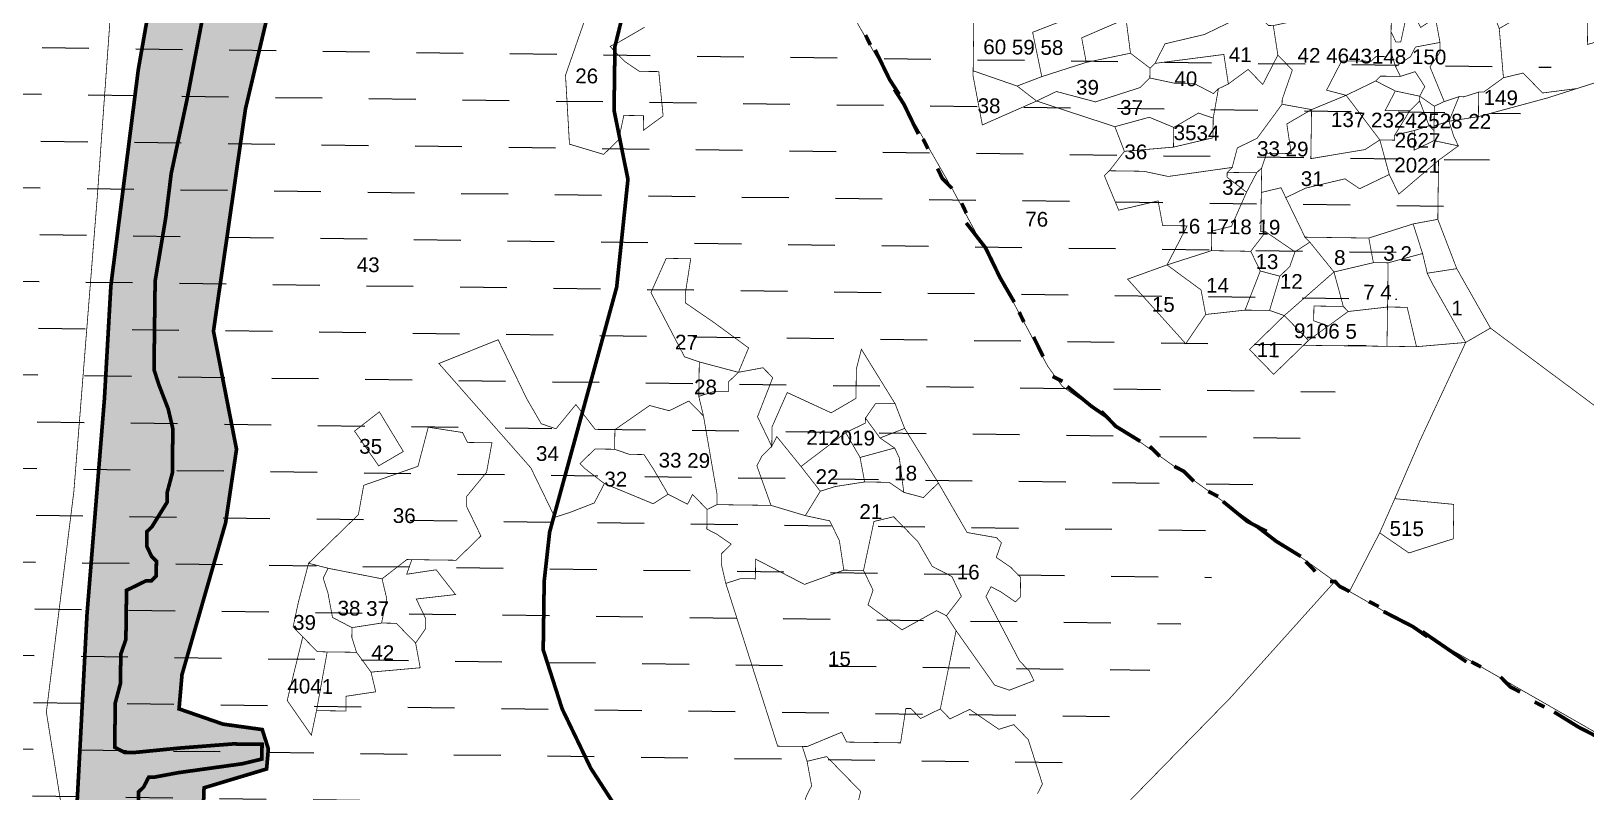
# Model space of a CAD drawing. Header units: metres. Extents: x 259278 to 277237, y 2171369 to 2185379.
# Drawn here: x 275254 to 276509, y 2172629 to 2173244 of the extents above; entities that cross this region are included whole.
import ezdxf

# ---------------------------------------------------------------- set-up
doc = ezdxf.new("R2010")
doc.units = ezdxf.units.M
doc.header["$MEASUREMENT"] = 0
for name, color, linetype in [('CRZ LINE FOR RIVER OR CREEK', 84, 'Continuous'), ('HAZARDS LINE', 1, 'Continuous'), ('HIGH TIDE LINE', 6, 'Continuous'), ('INTERTIDAL ZONE', 5, 'Continuous'), ('LOW TIDE LINE', 5, 'Continuous'), ('NDZ-200M FROM CRZ', 30, 'Continuous'), ('RIVER', 4, 'Continuous'), ('RIVER @ 1', 4, 'Continuous'), ('SURVEY NO.', 7, 'Continuous'), ('SURVEY PLOT BOUNDARY', 35, 'Continuous'), ('VILLAGE BOUNDARY', 212, 'Continuous')]:
    doc.layers.add(name, color=color, linetype=linetype)
doc.styles.add('PDF Arial', font='arial.ttf')
pattern_1 = [(359.254356, (257896.262, 2170850.366), (7.650617, 7.454035), [3.776483, -11.3294483]), (89.254356, (257898.1256, 2170848.4536), (-7.454035, 7.650617), [3.776483, -11.3294483])]

msp = doc.modelspace()

# ---------------------------------------------------------------- hatches: boundary and pattern name
at = {"layer": 'INTERTIDAL ZONE'}
h = msp.add_hatch(dxfattribs=at)
h.set_pattern_fill('CROSS', color=256, scale=1.189443, angle=-0.7456)
h.set_pattern_definition(pattern_1)
h.paths.add_polyline_path([(275515.7, 2173586.9), (275540, 2173622.3), (275568.2, 2173657.6), (275584.3, 2173677.2), (275604.4, 2173696.8), (275689, 2173798.8), (275721.1, 2173826.1), (275765, 2173853.3), (275828.9, 2173884.2), (275876.7, 2173907.4), (275992.3, 2173949.5), (276052, 2173972.5), (276167.7, 2174026.5), (276247.5, 2174065.1), (276311.3, 2174088.1), (276339.1, 2174095.7), (276434.5, 2174114.2), (276458.4, 2174121.9), (276474.3, 2174121.7), (276498, 2174117.4), (276525.7, 2174113.1), (276588.9, 2174096.4), (276711.3, 2174059.1), (276802, 2174022.2), (276853.4, 2174009.7), (276908.9, 2174008.9), (276984.4, 2174015.9), (277047.8, 2174019), (277131.1, 2174021.9), (277162.9, 2174025.7), (277163.9, 2174101.8), (277159.9, 2174100.8), (277072.5, 2174090.1), (276933.8, 2174091.9), (276775.5, 2174117.7), (276771.6, 2174117.8), (276724.1, 2174122.4), (276577.8, 2174156), (276506.5, 2174164.9), (276431.3, 2174169.8), (276324, 2174151.4), (276192.4, 2174097.6), (276016.8, 2174004.7), (275897.2, 2173958.7), (275761.6, 2173897), (275677.7, 2173842.5), (275673.7, 2173842.6), (275601.5, 2173780.1), (275533.2, 2173709.6), (275484.7, 2173638.9), (275444.1, 2173564), (275403.3, 2173477.3), (275366.1, 2173358.8), (275340.4, 2173212.5), (275318.3, 2173038.3), (275313.1, 2172947.1), (275299, 2172772.8), (275288.4, 2172570.7), (275286.6, 2172428), (275293.3, 2172336.7), (275307.3, 2172193.8), (275371.1, 2171919.3), (275370.9, 2171903.5), (275374.8, 2171899.4), (275419.5, 2171676.8), (275451, 2171394.8), (275513.9, 2171394), (275503.8, 2171453.6), (275481.6, 2171576.8), (275456.1, 2171747.7), (275437.6, 2171851), (275426.6, 2171918.6), (275423, 2171946.4), (275415.4, 2171970.3), (275407.7, 2171986.3), (275396.1, 2172014.2), (275377.6, 2172113.5), (275351.8, 2172260.6), (275341.1, 2172355.9), (275333.8, 2172403.6), (275330.9, 2172482.9), (275335.5, 2172534.4), (275340.5, 2172613.7), (275340.7, 2172629.5), (275344.7, 2172633.4), (275348.8, 2172641.3), (275352.8, 2172641.3), (275372.6, 2172645), (275424.3, 2172652.2), (275440.2, 2172656), (275440.3, 2172667.9), (275416.6, 2172668.2), (275372.9, 2172664.8), (275337.2, 2172661.3), (275329.2, 2172661.4), (275321.4, 2172665.5), (275321.8, 2172701.2), (275326, 2172717), (275326.3, 2172740.8), (275330.4, 2172752.6), (275330.9, 2172792.2), (275338.9, 2172796.1), (275346.9, 2172800), (275350.9, 2172799.9), (275354.9, 2172803.8), (275355, 2172815.7), (275351.1, 2172819.7), (275347.3, 2172827.7), (275347.4, 2172839.6), (275351.4, 2172843.5), (275363.6, 2172863.2), (275363.7, 2172871.1), (275367.9, 2172886.9), (275368.3, 2172922.6), (275364.6, 2172938.5), (275356.9, 2172958.5), (275353.1, 2172970.4), (275354, 2173041.8), (275362.6, 2173093.2), (275367, 2173128.8), (275379.7, 2173188.2), (275392.5, 2173255.4), (275413.4, 2173342.4), (275426.1, 2173401.7), (275438.5, 2173437.2), (275454.8, 2173472.7), (275483.3, 2173531.8)])
at = {"layer": 'NDZ-200M FROM CRZ'}
h = msp.add_hatch(dxfattribs=at)
h.set_pattern_fill('CROSS', color=256, scale=1.189443, angle=-0.7456)
h.set_pattern_definition(pattern_1)
h.paths.add_polyline_path([(275401.1, 2173001.5), (275426.9, 2173180.7), (275481.8, 2173412.9), (275563, 2173566.5), (275736.2, 2173774.4), (275764.3, 2173793.8), (275935.8, 2173874.9), (276298.6, 2174028.8), (276418, 2174062.9), (276493.4, 2174069.9), (276635.6, 2174028.4), (276738.3, 2173995.3), (276793.5, 2173974.7), (276888.4, 2173957.7), (276995.6, 2173964.2), (277082.9, 2173971), (277162.2, 2173973.7), (277162.9, 2174025.7), (277131.1, 2174021.9), (277047.8, 2174019), (276984.4, 2174015.9), (276908.9, 2174008.9), (276853.4, 2174009.7), (276802, 2174022.2), (276711.3, 2174059.1), (276588.9, 2174096.4), (276525.7, 2174113.1), (276498, 2174117.4), (276474.3, 2174121.7), (276458.4, 2174121.9), (276434.5, 2174114.2), (276339.1, 2174095.7), (276311.3, 2174088.1), (276247.5, 2174065.1), (276167.7, 2174026.5), (276052, 2173972.5), (275992.3, 2173949.5), (275876.7, 2173907.4), (275828.9, 2173884.2), (275765, 2173853.3), (275721.1, 2173826.1), (275689, 2173798.8), (275604.4, 2173696.8), (275584.3, 2173677.2), (275568.2, 2173657.6), (275540, 2173622.3), (275515.7, 2173586.9), (275483.3, 2173531.8), (275454.8, 2173472.7), (275438.5, 2173437.2), (275426.1, 2173401.7), (275413.4, 2173342.4), (275392.5, 2173255.4), (275379.7, 2173188.2), (275367, 2173128.8), (275362.6, 2173093.2), (275354, 2173041.8), (275353.1, 2172970.4), (275356.9, 2172958.5), (275364.6, 2172938.5), (275368.3, 2172922.6), (275367.9, 2172886.9), (275363.7, 2172871.1), (275363.6, 2172863.2), (275351.4, 2172843.5), (275347.4, 2172839.6), (275347.3, 2172827.7), (275351.1, 2172819.7), (275355, 2172815.7), (275354.9, 2172803.8), (275350.9, 2172799.9), (275346.9, 2172800), (275338.9, 2172796.1), (275330.9, 2172792.2), (275330.4, 2172752.6), (275326.3, 2172740.8), (275326, 2172717), (275321.8, 2172701.2), (275321.4, 2172665.5), (275329.2, 2172661.4), (275337.2, 2172661.3), (275372.9, 2172664.8), (275416.6, 2172668.2), (275440.3, 2172667.9), (275440.2, 2172656), (275424.3, 2172652.2), (275372.6, 2172645), (275352.8, 2172641.3), (275348.8, 2172641.3), (275344.7, 2172633.4), (275340.7, 2172629.5), (275340.5, 2172613.7), (275335.5, 2172534.4), (275330.9, 2172482.9), (275333.8, 2172403.6), (275341.1, 2172355.9), (275351.8, 2172260.6), (275377.6, 2172113.5), (275396.1, 2172014.2), (275407.7, 2171986.3), (275415.4, 2171970.3), (275423, 2171946.4), (275426.6, 2171918.6), (275437.6, 2171851), (275456.1, 2171747.7), (275481.6, 2171576.8), (275503.8, 2171453.6), (275513.9, 2171394), (275568.7, 2171393.3), (275459.3, 2171993.5), (275385.3, 2172399), (275393.5, 2172632.8), (275444, 2172648), (275445.4, 2172664.2), (275440.5, 2172679.8), (275408.8, 2172684.2), (275373.3, 2172696.5), (275375.7, 2172724.2), (275410.9, 2172846.7), (275419.7, 2172906.1)])
at = {"layer": 'RIVER @ 1'}
h = msp.add_hatch(dxfattribs=at)
h.set_pattern_fill('DASH', color=256, scale=11.894434, angle=-0.7456)
h.set_pattern_definition([(359.25436, (257896.262, 2170850.366), (38.253085, 37.270174), [37.76483, -37.76483])])
edge = h.paths.add_edge_path()
edge.add_line((277165.7, 2174242.7), (277165.8, 2174247.5))
edge.add_line((277165.8, 2174247.5), (277094.3, 2174236.5))
edge.add_line((277094.3, 2174236.5), (276999, 2174225.9))
edge.add_line((276999, 2174225.9), (276955.4, 2174230.4))
edge.add_line((276955.4, 2174230.4), (276872.3, 2174239.4))
edge.add_line((276872.3, 2174239.4), (276702.2, 2174273.3))
edge.add_line((276702.2, 2174273.3), (276619.2, 2174294.3))
edge.add_line((276619.2, 2174294.3), (276559.9, 2174303))
edge.add_line((276559.9, 2174303), (276468.8, 2174312.1))
edge.add_line((276468.8, 2174312.1), (276397.5, 2174313))
edge.add_line((276397.5, 2174313), (276314.1, 2174302.2))
edge.add_line((276314.1, 2174302.2), (276274.3, 2174294.8))
edge.add_line((276274.3, 2174294.8), (276234.5, 2174279.4))
edge.add_line((276234.5, 2174279.4), (276202.4, 2174252.1))
edge.add_line((276202.4, 2174252.1), (276174.2, 2174216.8))
edge.add_line((276174.2, 2174216.8), (276142, 2174181.5))
edge.add_line((276142, 2174181.5), (276130, 2174173.7))
edge.add_line((276130, 2174173.7), (276126, 2174169.8))
edge.add_line((276126, 2174169.8), (276110, 2174158.1))
edge.add_line((276110, 2174158.1), (276038.3, 2174131.3))
edge.add_line((276038.3, 2174131.3), (275879.1, 2174085.8))
edge.add_line((275879.1, 2174085.8), (275719.8, 2174032.3))
edge.add_line((275719.8, 2174032.3), (275664, 2174009.3))
edge.add_line((275664, 2174009.3), (275624.1, 2173993.9))
edge.add_line((275624.1, 2173993.9), (275560.1, 2173947.2))
edge.add_line((275560.1, 2173947.2), (275544.1, 2173935.5))
edge.add_line((275544.1, 2173935.5), (275496, 2173896.5))
edge.add_line((275496, 2173896.5), (275459.9, 2173869.2))
edge.add_line((275459.9, 2173869.2), (275439.9, 2173849.6))
edge.add_line((275439.9, 2173849.6), (275420, 2173845.9))
edge.add_line((275420, 2173845.9), (275408.1, 2173846.1))
edge.add_line((275408.1, 2173846.1), (275396.4, 2173858.1))
edge.add_line((275396.4, 2173858.1), (275388.7, 2173882))
edge.add_line((275388.7, 2173882), (275377.5, 2173929.7))
edge.add_line((275377.5, 2173929.7), (275378.1, 2173981.3))
edge.add_line((275378.1, 2173981.3), (275387.4, 2174080.3))
edge.add_line((275387.4, 2174080.3), (275392.1, 2174139.7))
edge.add_line((275392.1, 2174139.7), (275393, 2174211.1))
edge.add_line((275393, 2174211.1), (275390.2, 2174298.4))
edge.add_line((275390.2, 2174298.4), (275391, 2174361.8))
edge.add_line((275391, 2174361.8), (275403.7, 2174421.1))
edge.add_line((275403.7, 2174421.1), (275424.2, 2174472.4))
edge.add_line((275424.2, 2174472.4), (275452.3, 2174520.8))
edge.add_line((275452.3, 2174520.8), (275460.7, 2174535.4))
edge.add_line((275460.7, 2174535.4), (275476.8, 2174555))
edge.add_line((275476.8, 2174555), (275480.9, 2174562.9))
edge.add_line((275480.9, 2174562.9), (275488.9, 2174574.7))
edge.add_line((275488.9, 2174574.7), (275505.3, 2174610.1))
edge.add_line((275505.3, 2174610.1), (275513.7, 2174649.7))
edge.add_line((275513.7, 2174649.7), (275514.6, 2174721))
edge.add_line((275514.6, 2174721), (275492.4, 2174840.3))
edge.add_line((275492.4, 2174840.3), (275446.7, 2174983.6))
edge.add_line((275446.7, 2174983.6), (275407.9, 2175047.6))
edge.add_line((275407.9, 2175047.6), (275357.3, 2175119.6))
edge.add_line((275357.3, 2175119.6), (275279, 2175196))
edge.add_line((275279, 2175196), (275208.6, 2175272.3))
edge.add_line((275208.6, 2175272.3), (275173.4, 2175312.4))
edge.add_line((275173.4, 2175312.4), (275177.3, 2175308.4))
edge.add_line((275177.3, 2175308.4), (275103.1, 2175392.6))
edge.add_line((275103.1, 2175392.6), (274982, 2175529))
edge.add_line((274982, 2175529), (274892.4, 2175657.1))
edge.add_line((274892.4, 2175657.1), (274853.7, 2175728.9))
edge.add_line((274853.7, 2175728.9), (274811.4, 2175824.7))
edge.add_line((274811.4, 2175824.7), (274773.2, 2175936.2))
edge.add_line((274773.2, 2175936.2), (274761.7, 2175972))
edge.add_line((274761.7, 2175972), (274754.8, 2175997.5))
edge.add_line((274754.8, 2175997.5), (274750.2, 2175996))
edge.add_line((274750.2, 2175996), (274698.1, 2175957))
edge.add_line((274698.1, 2175957), (274721, 2175889.3))
edge.add_line((274721, 2175889.3), (274744.1, 2175837.4))
edge.add_line((274744.1, 2175837.4), (274798.1, 2175721.7))
edge.add_line((274798.1, 2175721.7), (274805.9, 2175705.8))
edge.add_line((274805.9, 2175705.8), (274817.5, 2175685.8))
edge.add_line((274817.5, 2175685.8), (274863.9, 2175594))
edge.add_line((274863.9, 2175594), (274863.8, 2175590))
edge.add_line((274863.8, 2175590), (274871.6, 2175578))
edge.add_line((274871.6, 2175578), (274914.4, 2175518))
edge.add_line((274914.4, 2175518), (274996.2, 2175401.9))
edge.add_line((274996.2, 2175401.9), (275097.7, 2175285.6))
edge.add_line((275097.7, 2175285.6), (275183.8, 2175197.2))
edge.add_line((275183.8, 2175197.2), (275219, 2175161.1))
edge.add_line((275219, 2175161.1), (275281.7, 2175100.8))
edge.add_line((275281.7, 2175100.8), (275289.5, 2175092.8))
edge.add_line((275289.5, 2175092.8), (275324.6, 2175044.7))
edge.add_line((275324.6, 2175044.7), (275332.4, 2175036.7))
edge.add_line((275332.4, 2175036.7), (275355.8, 2175008.6))
edge.add_line((275355.8, 2175008.6), (275359.6, 2174992.7))
edge.add_line((275359.6, 2174992.7), (275375.1, 2174964.8))
edge.add_line((275375.1, 2174964.8), (275378.9, 2174952.8))
edge.add_line((275378.9, 2174952.8), (275401.9, 2174893))
edge.add_line((275401.9, 2174893), (275420.7, 2174817.4))
edge.add_line((275420.7, 2174817.4), (275424.3, 2174789.6))
edge.add_line((275424.3, 2174789.6), (275424.1, 2174769.8))
edge.add_line((275424.1, 2174769.8), (275427.6, 2174738))
edge.add_line((275427.6, 2174738), (275427.5, 2174726.1))
edge.add_line((275427.5, 2174726.1), (275422.9, 2174682.6))
edge.add_line((275422.9, 2174682.6), (275401.9, 2174591.6))
edge.add_line((275401.9, 2174591.6), (275381.3, 2174532.4))
edge.add_line((275381.3, 2174532.4), (275373, 2174500.8))
edge.add_line((275373, 2174500.8), (275364.5, 2174473.1))
edge.add_line((275364.5, 2174473.1), (275352.3, 2174433.7))
edge.add_line((275352.3, 2174433.7), (275343.9, 2174394.1))
edge.add_line((275343.9, 2174394.1), (275343.9, 2174398.1))
edge.add_line((275343.9, 2174398.1), (275326.9, 2174307.1))
edge.add_line((275326.9, 2174307.1), (275309.8, 2174216.1))
edge.add_line((275309.8, 2174216.1), (275309.8, 2174212.2))
edge.add_line((275309.8, 2174212.2), (275288.2, 2174077.6))
edge.add_line((275288.2, 2174077.6), (275279.4, 2174014.3))
edge.add_line((275279.4, 2174014.3), (275274.9, 2173970.7))
edge.add_line((275274.9, 2173970.7), (275274.9, 2173966.8))
edge.add_line((275274.9, 2173966.8), (275264.8, 2173804.3))
edge.add_line((275264.8, 2173804.3), (275260.1, 2173744.9))
edge.add_line((275260.1, 2173744.9), (275254.1, 2173590.3))
edge.add_line((275254.1, 2173590.3), (275245, 2173499.2))
edge.add_line((275245, 2173499.2), (275236.4, 2173451.7))
edge.add_line((275236.4, 2173451.7), (275236.4, 2173447.8))
edge.add_line((275236.4, 2173447.8), (275232, 2173416.1))
edge.add_line((275232, 2173416.1), (275207, 2173321.3))
edge.add_line((275207, 2173321.3), (275194.5, 2173277.8))
edge.add_line((275194.5, 2173277.8), (275190.3, 2173258))
edge.add_line((275190.3, 2173258), (275169.3, 2173167.1))
edge.add_line((275169.3, 2173167.1), (275152.3, 2173076.1))
edge.add_line((275152.3, 2173076.1), (275147.6, 2173040.8))
edge.add_line((275147.6, 2173040.8), (275143.4, 2173008.8))
edge.add_line((275143.4, 2173008.8), (275109.1, 2172807))
edge.add_line((275109.1, 2172807), (275095.7, 2172688.2))
edge.add_line((275095.7, 2172688.2), (275086.6, 2172601.1))
edge.add_line((275086.6, 2172601.1), (275086.2, 2172573.4))
edge.add_line((275086.2, 2172573.4), (275081.3, 2172502))
edge.add_line((275081.3, 2172502), (275084.7, 2172458.4))
edge.add_line((275084.7, 2172458.4), (275084.2, 2172418.7))
edge.add_line((275084.2, 2172418.7), (275091.4, 2172363.1))
edge.add_line((275091.4, 2172363.1), (275105.5, 2172224.1))
edge.add_line((275105.5, 2172224.1), (275127.2, 2172065.2))
edge.add_line((275127.2, 2172065.2), (275134.6, 2172025.5))
edge.add_line((275134.6, 2172025.5), (275164.6, 2171894.2))
edge.add_line((275164.6, 2171894.2), (275198.2, 2171735.2))
edge.add_line((275198.2, 2171735.2), (275213.4, 2171679.5))
edge.add_line((275213.4, 2171679.5), (275246.9, 2171512.5))
edge.add_line((275246.9, 2171512.5), (275246.9, 2171516.5))
edge.add_line((275246.9, 2171516.5), (275269.3, 2171409.1))
edge.add_line((275269.3, 2171409.1), (275271.2, 2171397.2))

# ---------------------------------------------------------------- linework, layer by layer
at = {"layer": 'CRZ LINE FOR RIVER OR CREEK', "ltscale": 0.05, "const_width": 2.97}
msp.add_lwpolyline([(275385.3, 2172399), (275393.5, 2172632.8), (275444, 2172648), (275445.4, 2172664.2), (275440.5, 2172679.8), (275408.8, 2172684.2), (275373.3, 2172696.5), (275375.7, 2172724.2), (275410.9, 2172846.7), (275419.7, 2172906.1), (275401.1, 2173001.5), (275426.9, 2173180.7), (275481.8, 2173412.9), (275563, 2173566.5), (275736.2, 2173774.4), (275764.3, 2173793.8), (275935.8, 2173874.9), (276298.6, 2174028.8), (276418, 2174062.9), (276493.4, 2174069.9), (276635.6, 2174028.4)], dxfattribs=at)
at = {"layer": 'HAZARDS LINE', "lineweight": 18, "const_width": 2.97}
msp.add_lwpolyline([(275736.8, 2172600.6), (275705.7, 2172648.6), (275682.6, 2172696.5), (275667.3, 2172744.2), (275668.1, 2172799.8), (275672.5, 2172839.3), (275701.7, 2172946), (275726.6, 2173036.9), (275735.7, 2173124), (275724.5, 2173179.7), (275725.2, 2173231.2), (275737.8, 2173282.6), (275766.3, 2173345.7), (275810.6, 2173392.7), (275826.5, 2173396.5), (275830.5, 2173400.4), (275910.3, 2173439), (276013.8, 2173473.3), (276093.6, 2173508), (276189.1, 2173538.5), (276312, 2173536.9), (276375.8, 2173559.8), (276484.1, 2173661.5), (276560.9, 2173771.6)], dxfattribs=at)
at = {"layer": 'HIGH TIDE LINE', "lineweight": 35, "const_width": 2.97}
msp.add_lwpolyline([(275340.5, 2172613.7), (275340.7, 2172629.5), (275344.7, 2172633.4), (275348.8, 2172641.3), (275352.8, 2172641.3), (275372.6, 2172645), (275424.3, 2172652.2), (275440.2, 2172656), (275440.3, 2172667.9), (275416.6, 2172668.2), (275372.9, 2172664.8), (275337.2, 2172661.3), (275329.2, 2172661.4), (275321.4, 2172665.5), (275321.8, 2172701.2), (275326, 2172717), (275326.3, 2172740.8), (275330.4, 2172752.6), (275330.9, 2172792.2), (275338.9, 2172796.1), (275346.9, 2172800), (275350.9, 2172799.9), (275354.9, 2172803.8), (275355, 2172815.7), (275351.1, 2172819.7), (275347.3, 2172827.7), (275347.4, 2172839.6), (275351.4, 2172843.5), (275363.6, 2172863.2), (275363.7, 2172871.1), (275367.9, 2172886.9), (275368.3, 2172922.6), (275364.6, 2172938.5), (275356.9, 2172958.5), (275353.1, 2172970.4), (275354, 2173041.8), (275362.6, 2173093.2), (275367, 2173128.8), (275379.7, 2173188.2), (275392.5, 2173255.4)], dxfattribs=at)
at = {"layer": 'LOW TIDE LINE', "lineweight": 18, "const_width": 2.97}
msp.add_lwpolyline([(276577.8, 2174156), (276506.5, 2174164.9), (276431.3, 2174169.8), (276324, 2174151.4), (276192.4, 2174097.6), (276016.8, 2174004.7), (275897.2, 2173958.7), (275761.6, 2173897), (275677.7, 2173842.5), (275673.7, 2173842.6), (275601.5, 2173780.1), (275533.2, 2173709.6), (275484.7, 2173638.9), (275444.1, 2173564), (275403.3, 2173477.3), (275366.1, 2173358.8), (275340.4, 2173212.5), (275318.3, 2173038.3), (275313.1, 2172947.1), (275299, 2172772.8), (275288.4, 2172570.7)], dxfattribs=at)
at = {"layer": 'RIVER', "const_width": 2.97, "flags": 128}
msp.add_lwpolyline([(275288.4, 2172570.7), (275299, 2172772.8), (275313.1, 2172947.1), (275317.5, 2173024.7), (275318.3, 2173038.3), (275340.4, 2173212.5), (275366.1, 2173358.8), (275403.3, 2173477.3), (275444.1, 2173564), (275484.7, 2173638.9), (275533.2, 2173709.6), (275601.5, 2173780.1), (275673.7, 2173842.6), (275677.7, 2173842.5), (275761.6, 2173897), (275897.2, 2173958.7), (276016.8, 2174004.7), (276192.4, 2174097.6), (276324, 2174151.4), (276431.3, 2174169.8), (276506.5, 2174164.9), (276577.8, 2174156)], dxfattribs=at)
at = {"layer": 'SURVEY PLOT BOUNDARY', "lineweight": 18, "const_width": 0.595}
for points in [[(276573.2, 2174108.5), (276402.6, 2174102.8), (276211.5, 2174037.8), (276200.2, 2174085.6), (275829.3, 2173915.9), (275784.7, 2173845.1), (275777.8, 2173924.5), (275786.4, 2173976), (275790.9, 2174015.6), (275786.4, 2173976), (275526.1, 2173773.1), (275522, 2173761.3), (275485.4, 2173694.4), (275444.6, 2173607.7), (275404, 2173528.9), (275359.1, 2173434.3), (275326.7, 2173379.2), (275307.3, 2173109.8), (275288.4, 2172872.1), (275266.2, 2172693.9), (275302.9, 2172463.5)], [(275302.9, 2172463.5), (275266.2, 2172693.9), (275288.4, 2172872.1), (275307.3, 2173109.8), (275326.7, 2173379.2)], [(276015.2, 2173275.1), (276014.4, 2173211.6), (276014.3, 2173207.7), (276021.8, 2173167.9), (276065.6, 2173187.2), (276128.8, 2173166.5), (276136.5, 2173146.6), (276124.4, 2173130.9), (276120.3, 2173127), (276131.9, 2173099.1), (276163.7, 2173106.6), (276167.4, 2173086.7), (276187.2, 2173086.4), (276170.9, 2173054.9), (276139.1, 2173043.4), (276186, 2172991.3), (276202.1, 2173014.9), (276233.9, 2173018.4), (276253.7, 2173018.2), (276265.6, 2173014), (276237.5, 2172986.6), (276257, 2172966.6), (276281.1, 2172990), (276348.5, 2172989.2), (276372.3, 2172988.9), (276412, 2172992.3), (276375.3, 2172913.5), (276354.8, 2172866.2), (276342.6, 2172838.6), (276338.5, 2172830.7), (276318.2, 2172791.3), (276306.4, 2172799.4), (276086.4, 2172956.9), (276074.7, 2172972.9), (275997.3, 2173116.7), (275908.1, 2173272.5)], [(275749.2, 2173246.8), (275729.2, 2173235.2), (275721.2, 2173231.3), (275733, 2173219.2), (275744.8, 2173211.2), (275748.7, 2173211.1), (275760.6, 2173211), (275764.1, 2173175.2), (275748.1, 2173163.5), (275748.3, 2173175.4), (275732.4, 2173175.6), (275728.2, 2173155.9), (275716.1, 2173144.1), (275688.5, 2173152.4), (275685.3, 2173208), (275705.9, 2173267.2)], [(275705.9, 2173267.2), (275685.3, 2173208), (275688.5, 2173152.4), (275716.1, 2173144.1), (275728.2, 2173155.9), (275732.4, 2173175.6), (275748.3, 2173175.4), (275748.1, 2173163.5), (275764.1, 2173175.2), (275760.6, 2173211), (275748.7, 2173211.1), (275744.8, 2173211.2), (275733, 2173219.2), (275721.2, 2173231.3), (275729.2, 2173235.2), (275749.2, 2173246.8)], [(275908.1, 2173272.5), (275997.3, 2173116.7), (276074.7, 2172972.9), (276086.4, 2172956.9), (276306.4, 2172799.4), (276221.9, 2172705.3), (276141.5, 2172623.1)], [(276545.8, 2172919.2), (276432, 2173003.9), (276404.8, 2173051.9), (276389.5, 2173091.7), (276390.1, 2173139.3), (276406.1, 2173151), (276402.3, 2173159), (276398.5, 2173170.9), (276422.3, 2173174.6), (276478, 2173189.7), (276501.9, 2173197.3), (276573.5, 2173220.2)], [(276066.3, 2172628), (276070.3, 2172635.9), (276058.9, 2172671.7), (276047.2, 2172683.8), (276035.2, 2172680), (276011.6, 2172696.1), (275995.7, 2172688.4), (275987.9, 2172696.5), (276000.6, 2172759.7), (276031.7, 2172715.7), (276043.6, 2172711.6), (276063.5, 2172719.3), (276059.6, 2172727.2), (276051.8, 2172735.3), (276024.7, 2172787.2), (276028.8, 2172795.1), (276036.7, 2172791), (276048.5, 2172782.9), (276052.5, 2172786.8), (276052.7, 2172802.7), (276044.9, 2172810.7), (276033.1, 2172818.8), (276037.2, 2172830.6), (276033.3, 2172834.7), (276009.5, 2172838.9), (275986.3, 2172878.9), (275959.1, 2172922.9), (275951.4, 2172942.8), (275924.2, 2172986.8), (275920.1, 2172971), (275919.8, 2172947.2), (275899.8, 2172935.5), (275864.3, 2172951.9), (275852.1, 2172924.3), (275851.8, 2172908.4), (275840.3, 2172932.3), (275852.6, 2172963.9), (275844.7, 2172971.9), (275824.9, 2172968.2), (275833.1, 2172987.9), (275805.6, 2173008.1), (275782, 2173024.3), (275782.1, 2173032.2), (275786.4, 2173059.9), (275766.6, 2173060.2), (275754.3, 2173032.6), (275781.4, 2172980.7), (275793.3, 2172976.6), (275792.9, 2172948.8), (275796.7, 2172932.9), (275784.9, 2172945), (275769, 2172937.2), (275753.2, 2172941.4), (275725.2, 2172921.9), (275709.3, 2172922.1), (275693.7, 2172942.2), (275677.6, 2172922.6), (275665.7, 2172926.7), (275654.1, 2172946.7), (275630.9, 2172994.5), (275583.1, 2172975.3), (275657.3, 2172891.1), (275676.7, 2172851.2), (275688.6, 2172855), (275708.5, 2172862.7), (275716.7, 2172878.4), (275756.1, 2172862.1), (275768.1, 2172869.8), (275783.8, 2172861.7), (275787.9, 2172869.6), (275799.6, 2172857.5), (275799.4, 2172841.7), (275807.3, 2172837.6), (275819.1, 2172829.5), (275811.1, 2172821.7), (275811, 2172813.8), (275814.7, 2172797.8), (275856.6, 2172666.4), (275876.5, 2172666.2), (275880.3, 2172654.2), (275884, 2172634.4), (275879.9, 2172626.5)], [(276707.7, 2172560.2), (276530.7, 2172669.6), (276318.2, 2172791.3), (276338.5, 2172830.7), (276342.6, 2172838.6), (276366.2, 2172822.4), (276402, 2172833.8), (276402.4, 2172861.6), (276354.8, 2172866.2), (276375.3, 2172913.5), (276412, 2172992.3), (276432, 2173003.9), (276545.8, 2172919.2), (276616.4, 2172858.8), (276734.2, 2172766), (276789, 2172717.7), (276796.9, 2172713.7), (276851.8, 2172669.3), (276918.5, 2172613)], [(276141.5, 2172623.1), (276221.9, 2172705.3), (276306.4, 2172799.4), (276318.2, 2172791.3), (276530.7, 2172669.6), (276707.7, 2172560.2)], [(275915.2, 2172594.3), (275923.6, 2172629.9), (275907.9, 2172645.9), (275896.2, 2172658), (275880.3, 2172654.2), (275876.5, 2172666.2), (275880.4, 2172666.1), (275908.3, 2172677.7), (275912.2, 2172669.7), (275955.8, 2172669.1), (275960.1, 2172696.8), (275964.1, 2172696.8), (275971.9, 2172688.7), (275987.9, 2172696.5), (275995.7, 2172688.4), (276011.6, 2172696.1), (276035.2, 2172680), (276047.2, 2172683.8), (276058.9, 2172671.7), (276070.3, 2172635.9), (276066.3, 2172628)]]:
    msp.add_lwpolyline(points, dxfattribs=at)
for points in [[(276245.6, 2173307.7), (276245.3, 2173287.9), (276233.4, 2173284.1), (276233.3, 2173276.2), (276241, 2173260.2), (276201.1, 2173240.9), (276169.3, 2173233.4), (276161.2, 2173217.6), (276157.2, 2173213.7), (276141.4, 2173225.8), (276137.8, 2173253.6), (276134, 2173261.6), (276150, 2173277.3), (276173.8, 2173277), (276205.5, 2173276.5), (276221.7, 2173296.2), (276234.1, 2173339.6), (276249.7, 2173315.6)], [(276082.3, 2173250.4), (276062.4, 2173242.7), (276069.8, 2173206.9), (276049.9, 2173199.3), (276014.4, 2173211.6), (276015.2, 2173275.1), (276043.4, 2173306.4), (276055.3, 2173310.2), (276059, 2173286.4), (276050.8, 2173266.7), (276074.6, 2173266.4)], [(276352.1, 2173262.7), (276351.8, 2173242.9), (276351.6, 2173227.1), (276347.6, 2173223.1), (276339.7, 2173223.2), (276335.6, 2173219.3), (276311.9, 2173219.6), (276299.7, 2173196), (276315.5, 2173191.8), (276287.6, 2173180.3), (276263.8, 2173184.6), (276263.9, 2173188.5), (276272.1, 2173212.2), (276260.4, 2173224.3), (276256.7, 2173248.1), (276308.4, 2173259.3), (276332.5, 2173278.9), (276324.2, 2173255.2)], [(276371.8, 2173254.6), (276363.9, 2173254.7), (276359.6, 2173234.9), (276355.7, 2173234.9), (276351.8, 2173242.9), (276352.1, 2173262.7), (276368, 2173270.5)], [(276415.6, 2173269.8), (276431.4, 2173265.7), (276439.1, 2173245.7), (276442.5, 2173206), (276426.5, 2173194.4), (276422.5, 2173194.4), (276410.6, 2173190.6), (276406.6, 2173190.7), (276394.7, 2173186.8), (276383.2, 2173214.8), (276391.2, 2173226.5), (276391.3, 2173234.5), (276387.6, 2173254.3), (276387.8, 2173266.2), (276395.8, 2173274.1)], [(276573.8, 2173240), (276573.5, 2173220.2), (276501.9, 2173197.3), (276474.1, 2173193.7), (276458.4, 2173209.8), (276442.5, 2173206), (276439.1, 2173245.7), (276479, 2173269), (276510.7, 2173264.6), (276510.3, 2173232.9), (276538.1, 2173240.5)], [(276069.8, 2173206.9), (276062.4, 2173242.7), (276082.3, 2173250.4), (276134, 2173261.6), (276137.8, 2173253.6), (276102, 2173238.2), (276105.7, 2173218.4)], [(276141.4, 2173225.8), (276105.7, 2173218.4), (276102, 2173238.2), (276137.8, 2173253.6)], [(276256.7, 2173248.1), (276260.4, 2173224.3), (276248.2, 2173200.6), (276236.4, 2173212.7), (276220.4, 2173201), (276216.8, 2173224.8), (276161.2, 2173217.6), (276169.3, 2173233.4), (276201.1, 2173240.9), (276241, 2173260.2), (276252.8, 2173248.2)], [(276351.8, 2173242.9), (276355.7, 2173234.9), (276359.6, 2173234.9), (276363.9, 2173254.7), (276371.8, 2173254.6), (276375.6, 2173246.6), (276387.6, 2173254.3), (276391.3, 2173234.5), (276371.5, 2173230.8), (276367.4, 2173222.9), (276355.4, 2173215.1), (276351.6, 2173227.1)], [(276157.2, 2173213.7), (276157, 2173205.8), (276149, 2173198), (276137.1, 2173194.2), (276113.2, 2173186.5), (276081.6, 2173194.9), (276065.6, 2173187.2), (276049.9, 2173199.3), (276069.8, 2173206.9), (276105.7, 2173218.4), (276141.4, 2173225.8)], [(276263.8, 2173184.6), (276243.6, 2173157.1), (276227.7, 2173149.4), (276223.5, 2173133.6), (276171.9, 2173126.3), (276152.1, 2173130.5), (276124.4, 2173130.9), (276136.5, 2173146.6), (276176.1, 2173150), (276208, 2173157.5), (276208.2, 2173173.4), (276212.4, 2173197.1), (276220.4, 2173201), (276236.4, 2173212.7), (276248.2, 2173200.6), (276260.4, 2173224.3), (276272.1, 2173212.2), (276263.9, 2173188.5)], [(276220.4, 2173201), (276212.4, 2173197.1), (276208.4, 2173193.2), (276192.7, 2173201.4), (276176.8, 2173201.6), (276157, 2173205.8), (276157.2, 2173213.7), (276161.2, 2173217.6), (276216.8, 2173224.8)], [(276355.4, 2173215.1), (276359.3, 2173207.1), (276343.4, 2173207.3), (276339.4, 2173203.4), (276315.5, 2173191.8), (276299.7, 2173196), (276311.9, 2173219.6), (276335.6, 2173219.3), (276339.7, 2173223.2), (276347.6, 2173223.1), (276351.6, 2173227.1)], [(276394.7, 2173186.8), (276386.7, 2173183), (276374.9, 2173191.1), (276379, 2173198.9), (276371.2, 2173210.9), (276359.3, 2173207.1), (276355.4, 2173215.1), (276367.4, 2173222.9), (276371.5, 2173230.8), (276391.3, 2173234.5), (276391.2, 2173226.5), (276383.2, 2173214.8)], [(276049.9, 2173199.3), (276065.6, 2173187.2), (276021.8, 2173167.9), (276014.3, 2173207.7), (276014.4, 2173211.6)], [(276212.4, 2173197.1), (276208.2, 2173173.4), (276196.3, 2173177.5), (276176.4, 2173165.9), (276156.6, 2173174.1), (276128.8, 2173166.5), (276065.6, 2173187.2), (276081.6, 2173194.9), (276113.2, 2173186.5), (276137.1, 2173194.2), (276149, 2173198), (276157, 2173205.8), (276176.8, 2173201.6), (276192.7, 2173201.4), (276208.4, 2173193.2)], [(276354.7, 2173159.6), (276354.6, 2173155.6), (276342.7, 2173155.8), (276315.5, 2173191.8), (276339.4, 2173203.4), (276355.2, 2173195.3), (276347, 2173179.5), (276366.8, 2173179.3)], [(276339.4, 2173203.4), (276343.4, 2173207.3), (276359.3, 2173207.1), (276371.2, 2173210.9), (276379, 2173198.9), (276374.9, 2173191.1), (276355.2, 2173195.3)], [(276501.9, 2173197.3), (276478, 2173189.7), (276422.3, 2173174.6), (276422.5, 2173194.4), (276426.5, 2173194.4), (276442.5, 2173206), (276458.4, 2173209.8), (276474.1, 2173193.7)], [(276342.7, 2173155.8), (276330.7, 2173148), (276287, 2173140.7), (276287.6, 2173180.3), (276315.5, 2173191.8)], [(276374.9, 2173191.1), (276374.9, 2173187.1), (276366.8, 2173179.3), (276347, 2173179.5), (276355.2, 2173195.3)], [(276382.5, 2173167.2), (276370.6, 2173163.4), (276354.7, 2173159.6), (276366.8, 2173179.3), (276374.9, 2173187.1)], [(276386.5, 2173167.1), (276386.5, 2173163.2), (276382.5, 2173167.2), (276374.9, 2173187.1), (276374.9, 2173191.1), (276386.7, 2173183), (276386.6, 2173175.1)], [(276386.7, 2173183), (276394.7, 2173186.8), (276406.6, 2173190.7), (276398.5, 2173170.9), (276386.5, 2173167.1), (276386.6, 2173175.1)], [(276398.5, 2173170.9), (276406.6, 2173190.7), (276410.6, 2173190.6), (276422.5, 2173194.4), (276422.3, 2173174.6)], [(276176.4, 2173165.9), (276176.1, 2173150), (276136.5, 2173146.6), (276128.8, 2173166.5), (276156.6, 2173174.1)], [(276208.2, 2173173.4), (276208, 2173157.5), (276176.1, 2173150), (276176.4, 2173165.9), (276196.3, 2173177.5)], [(276287.6, 2173180.3), (276267.6, 2173168.7), (276271.2, 2173144.8), (276251.4, 2173145.1), (276247.3, 2173133.2), (276243.3, 2173129.3), (276219.5, 2173129.6), (276223.5, 2173133.6), (276227.7, 2173149.4), (276243.6, 2173157.1), (276263.8, 2173184.6)], [(276350.3, 2173127.9), (276326.4, 2173116.4), (276314.6, 2173124.4), (276282.8, 2173116.9), (276266.8, 2173109.2), (276262.9, 2173117.2), (276247, 2173113.4), (276247.3, 2173133.2), (276251.4, 2173145.1), (276271.2, 2173144.8), (276267.6, 2173168.7), (276287.6, 2173180.3), (276287, 2173140.7), (276330.7, 2173148), (276342.7, 2173155.8)], [(276386.4, 2173155.2), (276406.1, 2173151), (276390.1, 2173139.3), (276358, 2173112), (276350.3, 2173127.9), (276342.7, 2173155.8), (276354.6, 2173155.6), (276354.7, 2173159.6), (276370.6, 2173163.4), (276370.4, 2173147.5)], [(276386.5, 2173163.2), (276386.4, 2173155.2), (276370.4, 2173147.5), (276370.6, 2173163.4), (276382.5, 2173167.2)], [(276386.5, 2173163.2), (276386.5, 2173167.1), (276398.5, 2173170.9), (276402.3, 2173159), (276406.1, 2173151), (276386.4, 2173155.2)], [(276389.5, 2173091.7), (276369.6, 2173088), (276345.7, 2173080.4), (276333.8, 2173076.6), (276282.3, 2173077.3), (276266.8, 2173109.2), (276282.8, 2173116.9), (276314.6, 2173124.4), (276326.4, 2173116.4), (276350.3, 2173127.9), (276358, 2173112), (276390.1, 2173139.3)], [(276219.5, 2173129.6), (276219.4, 2173125.7), (276235.1, 2173113.6), (276222.9, 2173086), (276207, 2173082.2), (276206.8, 2173066.4), (276170.9, 2173054.9), (276187.2, 2173086.4), (276167.4, 2173086.7), (276163.7, 2173106.6), (276131.9, 2173099.1), (276120.3, 2173127), (276124.4, 2173130.9), (276152.1, 2173130.5), (276171.9, 2173126.3), (276223.5, 2173133.6)], [(276247, 2173113.4), (276246.6, 2173081.7), (276250.6, 2173081.6), (276238.5, 2173065.9), (276206.8, 2173066.4), (276207, 2173082.2), (276222.9, 2173086), (276235.1, 2173113.6), (276243.3, 2173129.3), (276247.3, 2173133.2)], [(276235.1, 2173113.6), (276219.4, 2173125.7), (276219.5, 2173129.6), (276243.3, 2173129.3)], [(276266.8, 2173109.2), (276282.3, 2173077.3), (276286.2, 2173073.3), (276274.2, 2173065.5), (276250.6, 2173081.6), (276246.6, 2173081.7), (276247, 2173113.4), (276262.9, 2173117.2)], [(276337.5, 2173056.7), (276333.8, 2173076.6), (276345.7, 2173080.4), (276369.6, 2173088), (276377.2, 2173064.1), (276349.4, 2173056.6)], [(276404.8, 2173051.9), (276381, 2173048.2), (276377.2, 2173064.1), (276369.6, 2173088), (276389.5, 2173091.7)], [(276274.2, 2173065.5), (276270, 2173053.6), (276262, 2173045.8), (276246.2, 2173050), (276238.5, 2173065.9), (276250.6, 2173081.6)], [(276333.8, 2173076.6), (276337.5, 2173056.7), (276305.7, 2173049.2), (276286.2, 2173073.3), (276282.3, 2173077.3)], [(276233.9, 2173018.4), (276202.1, 2173014.9), (276198.4, 2173034.7), (276170.9, 2173054.9), (276206.8, 2173066.4), (276238.5, 2173065.9), (276246.2, 2173050)], [(276265.6, 2173014), (276253.7, 2173018.2), (276262, 2173045.8), (276270, 2173053.6), (276274.2, 2173065.5), (276286.2, 2173073.3), (276305.7, 2173049.2)], [(276412, 2172992.3), (276372.3, 2172988.9), (276364.8, 2173020.7), (276348.9, 2173020.9), (276349.4, 2173056.6), (276377.2, 2173064.1), (276381, 2173048.2), (276384.9, 2173040.2)], [(275824.9, 2172968.2), (275793.3, 2172976.6), (275781.4, 2172980.7), (275754.3, 2173032.6), (275766.6, 2173060.2), (275786.4, 2173059.9), (275782.1, 2173032.2), (275782, 2173024.3), (275805.6, 2173008.1), (275833.1, 2172987.9)], [(276202.1, 2173014.9), (276186, 2172991.3), (276139.1, 2173043.4), (276170.9, 2173054.9), (276198.4, 2173034.7)], [(276253.7, 2173018.2), (276233.9, 2173018.4), (276246.2, 2173050), (276262, 2173045.8)], [(276285.1, 2172994), (276265.6, 2173014), (276305.7, 2173049.2), (276313.2, 2173021.4), (276289.5, 2173021.7), (276289.3, 2173009.8), (276301.1, 2173005.6)], [(276317.2, 2173017.3), (276313.2, 2173021.4), (276305.7, 2173049.2), (276337.5, 2173056.7), (276349.4, 2173056.6), (276348.9, 2173020.9)], [(276412, 2172992.3), (276384.9, 2173040.2), (276381, 2173048.2), (276404.8, 2173051.9), (276432, 2173003.9)], [(276281.1, 2172990), (276257, 2172966.6), (276237.5, 2172986.6), (276265.6, 2173014), (276285.1, 2172994)], [(276348.5, 2172989.2), (276281.1, 2172990), (276285.1, 2172994), (276301.1, 2173005.6), (276317.2, 2173017.3), (276348.9, 2173020.9)], [(276313.2, 2173021.4), (276317.2, 2173017.3), (276301.1, 2173005.6), (276289.3, 2173009.8), (276289.5, 2173021.7)], [(276372.3, 2172988.9), (276348.5, 2172989.2), (276348.9, 2173020.9), (276364.8, 2173020.7)], [(275665.7, 2172926.7), (275677.6, 2172922.6), (275693.7, 2172942.2), (275709.3, 2172922.1), (275725.2, 2172921.9), (275724.9, 2172906.1), (275709.1, 2172906.3), (275697, 2172894.5), (275701, 2172890.5), (275716.7, 2172878.4), (275708.5, 2172862.7), (275688.6, 2172855), (275676.7, 2172851.2), (275657.3, 2172891.1), (275583.1, 2172975.3), (275630.9, 2172994.5), (275654.1, 2172946.7)], [(275951.4, 2172942.8), (275935.6, 2172943), (275927.5, 2172931.2), (275927.4, 2172927.2), (275911.5, 2172919.5), (275875.4, 2172892.2), (275855.9, 2172916.3), (275851.8, 2172908.4), (275852.1, 2172924.3), (275864.3, 2172951.9), (275899.8, 2172935.5), (275919.8, 2172947.2), (275920.1, 2172971), (275924.2, 2172986.8)], [(275824.9, 2172968.2), (275816.8, 2172960.4), (275816.7, 2172952.5), (275804.8, 2172952.6), (275792.9, 2172948.8), (275793.3, 2172976.6)], [(275807.6, 2172861.4), (275807.7, 2172869.3), (275796.7, 2172932.9), (275792.9, 2172948.8), (275804.8, 2172952.6), (275816.7, 2172952.5), (275816.8, 2172960.4), (275824.9, 2172968.2), (275844.7, 2172971.9), (275852.6, 2172963.9), (275840.3, 2172932.3), (275851.8, 2172908.4), (275843.8, 2172900.6), (275839.8, 2172892.7), (275851.2, 2172860.8), (275827.4, 2172861.1)], [(275554.4, 2172904.3), (275534.5, 2172892.7), (275515, 2172920.7), (275535, 2172936.3)], [(275515, 2172920.7), (275534.5, 2172892.7), (275554.4, 2172904.3), (275535, 2172936.3)], [(275768.1, 2172869.8), (275756.5, 2172889.8), (275748.7, 2172901.8), (275736.8, 2172902), (275724.9, 2172906.1), (275725.2, 2172921.9), (275753.2, 2172941.4), (275769, 2172937.2), (275784.9, 2172945), (275796.7, 2172932.9), (275807.7, 2172869.3), (275807.6, 2172861.4), (275799.6, 2172857.5), (275787.9, 2172869.6), (275783.8, 2172861.7)], [(275951.4, 2172942.8), (275959.1, 2172922.9), (275939.2, 2172915.2), (275927.5, 2172931.2), (275935.6, 2172943)], [(275566.2, 2172892.3), (275522.4, 2172877), (275518.1, 2172853.3), (275477.9, 2172814.1), (275469.6, 2172782.5), (275465.4, 2172762.7), (275473.2, 2172754.7), (275460.6, 2172703.3), (275480.1, 2172675.3), (275484.3, 2172695.1), (275508.1, 2172694.8), (275508.2, 2172706.7), (275532.1, 2172710.3), (275528.3, 2172726.2), (275568, 2172729.7), (275564.3, 2172749.6), (275572.4, 2172761.3), (275572.5, 2172769.3), (275564.8, 2172785.2), (275596.5, 2172788.8), (275580.9, 2172808.8), (275557.1, 2172805.2), (275561.2, 2172817), (275596.9, 2172816.5), (275617, 2172836.1), (275605.4, 2172860), (275605.5, 2172868), (275621.6, 2172887.6), (275625.9, 2172911.3), (275606.1, 2172911.6), (275602.2, 2172919.6), (275574.5, 2172923.9)], [(275561.2, 2172817), (275557.3, 2172817.1), (275537.2, 2172801.5), (275493.7, 2172810), (275477.9, 2172814.1), (275518.1, 2172853.3), (275522.4, 2172877), (275566.2, 2172892.3), (275574.5, 2172923.9), (275602.2, 2172919.6), (275606.1, 2172911.6), (275625.9, 2172911.3), (275621.6, 2172887.6), (275605.5, 2172868), (275605.4, 2172860), (275617, 2172836.1), (275596.9, 2172816.5)], [(275939.2, 2172915.2), (275951, 2172907.1), (275923.1, 2172899.5), (275911.5, 2172919.5), (275927.4, 2172927.2), (275927.5, 2172931.2)], [(275878.9, 2172852.5), (275851.2, 2172860.8), (275839.8, 2172892.7), (275843.8, 2172900.6), (275851.8, 2172908.4), (275855.9, 2172916.3), (275875.4, 2172892.2), (275891, 2172872.2)], [(275923.1, 2172899.5), (275926.8, 2172879.7), (275903, 2172876), (275891, 2172872.2), (275875.4, 2172892.2), (275911.5, 2172919.5)], [(275958.4, 2172871.3), (275954.8, 2172899.1), (275951, 2172907.1), (275939.2, 2172915.2), (275959.1, 2172922.9), (275986.3, 2172878.9), (275974.2, 2172867.1)], [(275724.9, 2172906.1), (275736.8, 2172902), (275748.7, 2172901.8), (275756.5, 2172889.8), (275768.1, 2172869.8), (275756.1, 2172862.1), (275716.7, 2172878.4), (275701, 2172890.5), (275697, 2172894.5), (275709.1, 2172906.3)], [(275926.8, 2172879.7), (275923.1, 2172899.5), (275951, 2172907.1), (275954.8, 2172899.1), (275958.4, 2172871.3), (275946.6, 2172879.4)], [(275986.3, 2172878.9), (276009.5, 2172838.9), (276033.3, 2172834.7), (276037.2, 2172830.6), (276033.1, 2172818.8), (276044.9, 2172810.7), (276052.7, 2172802.7), (276052.5, 2172786.8), (276048.5, 2172782.9), (276036.7, 2172791), (276028.8, 2172795.1), (276024.7, 2172787.2), (276051.8, 2172735.3), (276059.6, 2172727.2), (276063.5, 2172719.3), (276043.6, 2172711.6), (276031.7, 2172715.7), (276000.6, 2172759.7), (275992.8, 2172771.7), (276004.9, 2172787.4), (275997.2, 2172803.4), (275981.4, 2172811.5), (275969.8, 2172831.5), (275950.2, 2172851.6), (275934.3, 2172847.8), (275925.9, 2172808.3), (275910, 2172808.5), (275906.4, 2172832.3), (275898.6, 2172848.3), (275878.9, 2172852.5), (275891, 2172872.2), (275903, 2172876), (275926.8, 2172879.7), (275946.6, 2172879.4), (275958.4, 2172871.3), (275974.2, 2172867.1)], [(275851.2, 2172860.8), (275878.9, 2172852.5), (275898.6, 2172848.3), (275906.4, 2172832.3), (275910, 2172808.5), (275878.2, 2172797), (275838.8, 2172817.4), (275838.6, 2172801.5), (275826.7, 2172801.7), (275814.7, 2172797.8), (275811, 2172813.8), (275811.1, 2172821.7), (275819.1, 2172829.5), (275807.3, 2172837.6), (275799.4, 2172841.7), (275799.6, 2172857.5), (275807.6, 2172861.4), (275827.4, 2172861.1)], [(276342.6, 2172838.6), (276354.8, 2172866.2), (276402.4, 2172861.6), (276402, 2172833.8), (276366.2, 2172822.4)], [(275992.8, 2172771.7), (275984.9, 2172775.8), (275957, 2172760.3), (275929.5, 2172780.5), (275933.6, 2172792.3), (275925.9, 2172808.3), (275934.3, 2172847.8), (275950.2, 2172851.6), (275969.8, 2172831.5), (275981.4, 2172811.5), (275997.2, 2172803.4), (276004.9, 2172787.4)], [(275493.7, 2172810), (275489.7, 2172802.1), (275493.5, 2172790.1), (275497.2, 2172770.3), (275505.1, 2172766.2), (275512.9, 2172762.1), (275512.8, 2172754.2), (275516.6, 2172742.2), (275492.9, 2172742.5), (275484.9, 2172742.7), (275473.2, 2172754.7), (275465.4, 2172762.7), (275469.6, 2172782.5), (275477.9, 2172814.1)], [(275561.2, 2172817), (275557.1, 2172805.2), (275580.9, 2172808.8), (275596.5, 2172788.8), (275564.8, 2172785.2), (275572.5, 2172769.3), (275572.4, 2172761.3), (275564.3, 2172749.6), (275548.7, 2172765.6), (275536.8, 2172765.8), (275541, 2172785.5), (275537.2, 2172801.5), (275557.3, 2172817.1)], [(275910, 2172808.5), (275925.9, 2172808.3), (275933.6, 2172792.3), (275929.5, 2172780.5), (275957, 2172760.3), (275984.9, 2172775.8), (275992.8, 2172771.7), (276000.6, 2172759.7), (275987.9, 2172696.5), (275971.9, 2172688.7), (275964.1, 2172696.8), (275960.1, 2172696.8), (275955.8, 2172669.1), (275912.2, 2172669.7), (275908.3, 2172677.7), (275880.4, 2172666.1), (275876.5, 2172666.2), (275856.6, 2172666.4), (275814.7, 2172797.8), (275826.7, 2172801.7), (275838.6, 2172801.5), (275838.8, 2172817.4), (275878.2, 2172797)], [(275537.2, 2172801.5), (275541, 2172785.5), (275536.8, 2172765.8), (275512.9, 2172762.1), (275505.1, 2172766.2), (275497.2, 2172770.3), (275493.5, 2172790.1), (275489.7, 2172802.1), (275493.7, 2172810)], [(275564.3, 2172749.6), (275568, 2172729.7), (275528.3, 2172726.2), (275516.6, 2172742.2), (275512.8, 2172754.2), (275512.9, 2172762.1), (275536.8, 2172765.8), (275548.7, 2172765.6)], [(275492.9, 2172742.5), (275484.3, 2172695.1), (275480.1, 2172675.3), (275460.6, 2172703.3), (275473.2, 2172754.7), (275484.9, 2172742.7)], [(275516.6, 2172742.2), (275528.3, 2172726.2), (275532.1, 2172710.3), (275508.2, 2172706.7), (275508.1, 2172694.8), (275484.3, 2172695.1), (275492.9, 2172742.5)], [(275867.5, 2172587), (275879.9, 2172626.5), (275884, 2172634.4), (275880.3, 2172654.2), (275896.2, 2172658), (275907.9, 2172645.9), (275923.6, 2172629.9), (275915.2, 2172594.3), (275899.1, 2172578.6), (275879.2, 2172571)]]:
    msp.add_lwpolyline(points, close=True, dxfattribs=at)
at = {"layer": 'VILLAGE BOUNDARY', "const_width": 2.97}
for points in [[(275927.5, 2173240.5), (275931.4, 2173232.5)], [(275954.7, 2173192.6), (275946.9, 2173204.6), (275935.3, 2173228.5)], [(275950.8, 2173196.6), (275958.5, 2173184.6), (275970.1, 2173160.6)], [(275977.9, 2173148.6), (275974, 2173156.6)], [(275985.6, 2173132.7), (275989.5, 2173124.7), (275997.3, 2173116.7)], [(276005.1, 2173104.7), (276008.9, 2173096.7)], [(276032.1, 2173052.8), (276024.4, 2173068.7), (276008.8, 2173088.8)], [(276028.3, 2173060.8), (276036, 2173044.8), (276047.6, 2173024.8)], [(276055.4, 2173008.8), (276051.5, 2173016.8)], [(276063.1, 2172996.8), (276067, 2172988.9), (276070.9, 2172980.9)], [(276078.6, 2172964.9), (276086.5, 2172960.9)], [(276121.8, 2172932.6), (276110, 2172940.7), (276090.4, 2172956.8)], [(276117.9, 2172936.7), (276129.6, 2172924.6), (276149.3, 2172912.5)], [(276165, 2172900.4), (276157.1, 2172908.4)], [(276176.8, 2172892.3), (276184.6, 2172888.2), (276192.5, 2172880.2)], [(276204.2, 2172872.1), (276212.1, 2172868)], [(276251.4, 2172839.7), (276235.7, 2172847.9), (276216, 2172864)], [(276243.5, 2172843.8), (276259.2, 2172831.7), (276278.9, 2172819.6)], [(276290.6, 2172807.5), (276282.8, 2172815.5)], [(276302.4, 2172799.4), (276306.4, 2172799.4), (276310.3, 2172795.4), (276318.2, 2172791.3)], [(276333.9, 2172783.2), (276341.8, 2172779.1)], [(276381.1, 2172754.8), (276369.4, 2172762.9), (276345.7, 2172775.1)], [(276377.2, 2172758.8), (276389, 2172750.7), (276412.6, 2172734.5)], [(276424.4, 2172730.4), (276416.6, 2172734.5)], [(276440.2, 2172722.3), (276448, 2172714.3), (276455.9, 2172710.2)], [(276467.7, 2172702.1), (276475.6, 2172698)], [(276518.9, 2172673.7), (276503.1, 2172681.8), (276483.4, 2172694)]]:
    msp.add_lwpolyline(points, dxfattribs=at)

# ---------------------------------------------------------------- texts
at = {"layer": 'SURVEY NO.', "attachment_point": 7, "rotation": 359.2544, "style": 'PDF Arial'}
for s, insert, char_height in [('60 59 58', (276022.5, 2173225), 11.89), ('41', (276220.7, 2173218.8), 11.89), ('42 4643148 150', (276276.2, 2173218.1), 11.894), ('26', (275693.1, 2173201.5), 11.89), ('39', (276097.4, 2173192.3), 11.89), ('40', (276176.8, 2173199.2), 11.89), ('38', (276017.9, 2173177.4), 11.89), ('37', (276132.9, 2173176), 11.89), ('149', (276426.4, 2173184), 11.89), ('137 23242528 22', (276303.2, 2173166.2), 11.894), ('3534', (276176.2, 2173155.6), 11.89), ('36', (276136.4, 2173140.2), 11.89), ('33 29', (276243.5, 2173142.8), 11.89), ('2627', (276354.6, 2173149.6), 11.89), ('2021', (276354.3, 2173129.5), 11.89), ('31', (276278.8, 2173118.5), 11.89), ('32', (276215.3, 2173111.4), 11.89), ('76', (276056.4, 2173085.8), 11.89), ('16 1718 19', (276179.2, 2173080.2), 11.89), ('13', (276242.3, 2173051.6), 11.89), ('8', (276305.7, 2173054.8), 11.9), ('3 2', (276345.4, 2173058.2), 11.89), ('43', (275516.7, 2173049.1), 11.89), ('14', (276202.4, 2173032.6), 11.89), ('12', (276261.9, 2173035.8), 11.89), ('7 4', (276329.2, 2173027), 11.89), ('15', (276158.6, 2173017), 11.89), ('1', (276400.4, 2173014.2), 11.9), ('27', (275773.6, 2172986.7), 11.89), ('9106 5', (276273.3, 2172995.7), 11.89), ('11', (276243.3, 2172980.6), 11.89), ('28', (275789, 2172950.4), 11.89), ('35', (275518.7, 2172902.4), 11.89), ('212019', (275879.6, 2172909.6), 11.89), ('34', (275661.4, 2172896.6), 11.89), ('33 29', (275760.4, 2172891.3), 11.89), ('32', (275716.6, 2172876), 11.89), ('22', (275887.1, 2172878.1), 11.89), ('18', (275950.6, 2172880.9), 11.89), ('21', (275922.5, 2172849.9), 11.89), ('36', (275545.8, 2172846.5), 11.89), ('515', (276350.5, 2172836.1), 11.89), ('16', (276001.1, 2172801), 11.89), ('38 37', (275501.2, 2172771.8), 11.89), ('39', (275465.3, 2172760.3), 11.89), ('42', (275528.5, 2172736.1), 11.89), ('15', (275897.1, 2172730.9), 11.89), ('4041', (275460.7, 2172708.9), 11.89)]:
    msp.add_mtext(s, dxfattribs=dict(at, insert=insert, char_height=char_height))

doc.saveas('drawing.dxf')
